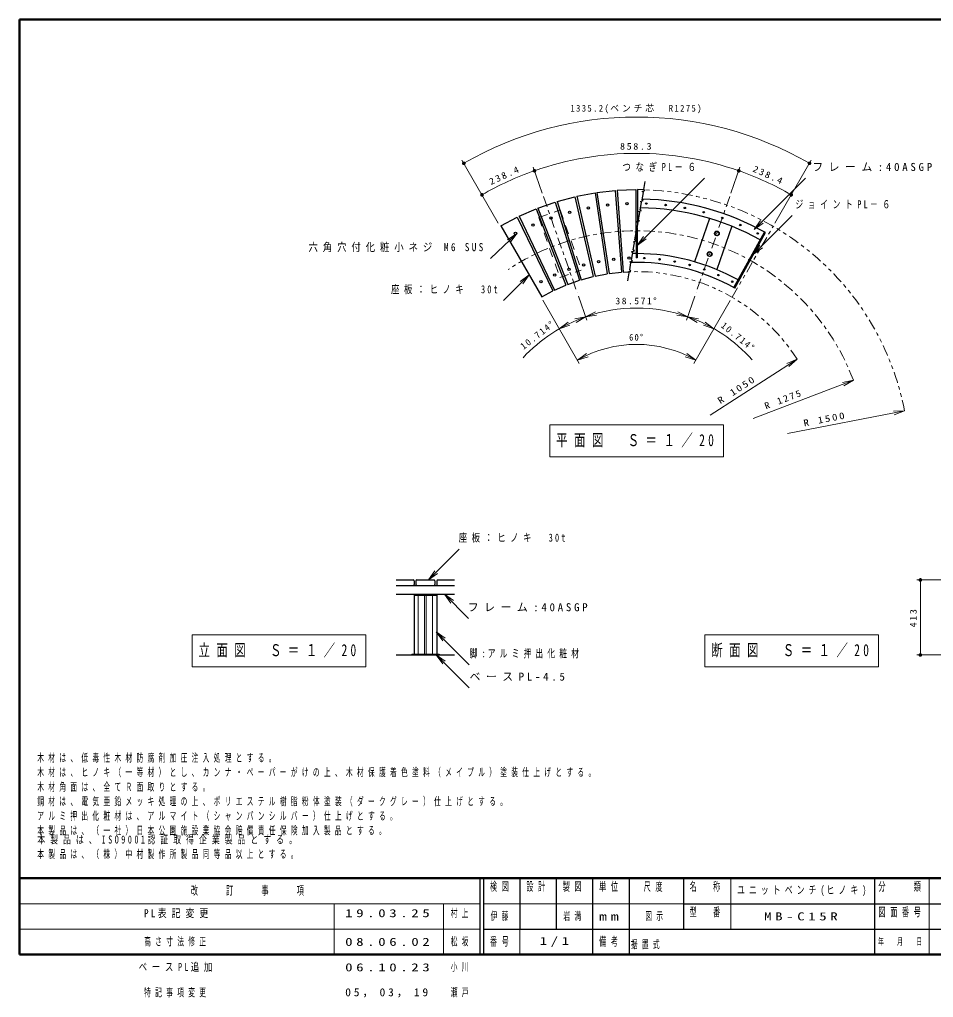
# Model space of a CAD drawing. Units: millimetres on the paper, scale 1:20. Extents: x -365 to 12, y -40 to 257.
# Drawn here: x -365 to -113.8, y -11.8 to 257 of the extents above; entities that cross this region are included whole.
import ezdxf

# ---------------------------------------------------------------- set-up
doc = ezdxf.new("R2010")
doc.units = ezdxf.units.MM
for name, pattern in [('USER1', [4.5, 2.5, -2]), ('USER2', [6, 3, -1, 1, -1]), ('USER3', [8, 3, -1, 1, -1, 1, -1])]:
    doc.linetypes.add(name, pattern=pattern)
doc.layers.add('LY_1', color=7, linetype='Continuous', lineweight=25)
doc.layers.add('LY_2', color=7, linetype='Continuous', lineweight=13)
doc.styles.add('ＭＳ ゴシック', font='')
doc.styles.get('ＭＳ ゴシック').set_extended_font_data('MS Gothic')

# ---------------------------------------------------------------- blocks, each defined once
blk = doc.blocks.new('open_arrow')
at = {"color": 0, "linetype": 'Continuous', "lineweight": -2}
blk.add_lwpolyline([(7.5, 1.25), (0, 0), (7.5, -1.25)], dxfattribs=at)
blk = doc.blocks.new('filled_dot')
at = {"color": 0, "linetype": 'Continuous', "lineweight": -2, "const_width": 1.25}
blk.add_lwpolyline([(-0.625, 0, 1), (0.625, 0, 1)], format="xyb", close=True, dxfattribs=at)

msp = doc.modelspace()

# ---------------------------------------------------------------- linework, layer by layer
at = {"layer": 'LY_1', "lineweight": 13}
for p, q in [((-233.43, 201.081), (-243.404, 218.356)), ((-157.404, 201.036), (-147.404, 218.357)), ((-221.331, 209.313), (-223.808, 216.392)), ((-169.477, 209.313), (-167, 216.392)), ((-195.254, 194.93), (-176.789, 213.395)), ((-163.131, 199.3), (-148.989, 213.442)), ((-163.293, 192.53), (-152.686, 203.136)), ((-228.372, 198.211), (-235.522, 191.32)), ((-224.896, 186.812), (-231.967, 179.741)), ((-211.423, 180.996), (-209.11, 174.389)), ((-179.385, 180.996), (-181.697, 174.389)), ((-221.172, 179.85), (-211.154, 162.498)), ((-169.654, 179.818), (-179.654, 162.498)), ((-175.228, 148.246), (-151.299, 163.697)), ((-163.395, 147.394), (-135.819, 157.883)), ((-153.943, 143.226), (-121.765, 149.442)), ((-219.304, 145.618), (-219.304, 136.818)), ((-171.504, 145.618), (-219.304, 145.618)), ((-171.504, 136.818), (-171.504, 145.618)), ((-219.304, 136.818), (-171.504, 136.818)), ((-252.619, 102.996), (-244.134, 111.482)), ((-98.175, 102.994), (-118.425, 102.994)), ((-117.425, 82.364), (-117.425, 102.994)), ((-255.467, 98.839), (-255.467, 82.589)), ((-253.717, 98.839), (-253.717, 82.589)), ((-253.217, 98.839), (-253.217, 82.589)), ((-251.467, 98.839), (-251.467, 82.589)), ((-248.248, 99.064), (-241.618, 92.433)), ((-250.467, 88.739), (-241.396, 79.667)), ((-317.606, 87.899), (-317.606, 79.099)), ((-269.806, 87.899), (-317.606, 87.899)), ((-269.806, 79.099), (-269.806, 87.899)), ((-176.692, 87.899), (-176.692, 79.099)), ((-128.892, 87.899), (-176.692, 87.899)), ((-128.892, 79.099), (-128.892, 87.899)), ((-250.467, 82.441), (-241.396, 73.37)), ((-101.683, 82.364), (-118.425, 82.364)), ((-317.606, 79.099), (-269.806, 79.099)), ((-176.692, 79.099), (-128.892, 79.099))]:
    msp.add_line(p, q, dxfattribs=at)
at = {"layer": 'LY_1'}
for p, q in [((-206.335, 209.461), (-201.267, 210.032)), ((-201.267, 210.032), (-199.585, 187.579)), ((-200.757, 210.07), (-195.66, 210.261)), ((-200.757, 210.07), (-199.074, 187.618)), ((-195.66, 210.261), (-195.66, 197.561)), ((-193.432, 210.197), (-195.148, 210.261)), ((-195.148, 210.261), (-195.148, 200.465)), ((-217.279, 207.003), (-210.642, 185.487)), ((-217.278, 207.003), (-212.352, 208.323)), ((-212.352, 208.322), (-207.342, 186.371)), ((-211.853, 208.436), (-206.842, 209.385)), ((-211.853, 208.436), (-206.843, 186.485)), ((-206.842, 209.385), (-203.486, 187.12)), ((-206.335, 209.461), (-202.98, 187.197)), ((-227.733, 202.941), (-223.059, 204.98)), ((-223.059, 204.98), (-214.833, 184.021)), ((-222.582, 205.167), (-217.768, 206.852)), ((-222.582, 205.167), (-214.356, 184.208)), ((-217.768, 206.852), (-211.131, 185.336)), ((-232.704, 200.335), (-228.195, 202.718)), ((-228.195, 202.718), (-218.425, 182.432)), ((-227.733, 202.941), (-217.964, 182.655)), ((-175.365, 202.325), (-179.523, 190.445)), ((-232.704, 200.335), (-221.446, 180.836)), ((-195.254, 199.863), (-195.254, 191.468)), ((-169.23, 200.178), (-173.387, 188.298)), ((-195.554, 198.162), (-195.554, 191.468)), ((-173.957, 198.313), (-173.579, 198.787)), ((-173.957, 198.313), (-173.736, 197.748)), ((-173.736, 197.748), (-173.136, 197.658)), ((-173.579, 198.787), (-172.98, 198.696)), ((-173.136, 197.658), (-172.758, 198.132)), ((-172.98, 198.696), (-172.758, 198.132)), ((-168.721, 183.352), (-160.27, 198.596)), ((-168.459, 183.206), (-160.008, 198.45)), ((-175.939, 192.649), (-175.561, 193.123)), ((-175.939, 192.649), (-175.718, 192.085)), ((-175.718, 192.085), (-175.118, 191.995)), ((-175.561, 193.123), (-174.962, 193.033)), ((-175.118, 191.995), (-174.74, 192.469)), ((-174.962, 193.033), (-174.74, 192.469)), ((-210.642, 185.487), (-207.342, 186.371)), ((-206.843, 186.485), (-203.486, 187.12)), ((-202.979, 187.197), (-199.585, 187.579)), ((-199.074, 187.617), (-197.402, 187.68)), ((-217.964, 182.655), (-214.833, 184.021)), ((-214.356, 184.208), (-211.131, 185.336)), ((-221.446, 180.836), (-218.425, 182.432)), ((-261.467, 102.994), (-256.842, 102.994)), ((-256.592, 102.744), (-256.592, 101.744)), ((-256.092, 102.744), (-256.092, 101.744)), ((-255.842, 102.994), (-251.092, 102.994)), ((-250.842, 102.744), (-250.842, 101.744)), ((-250.342, 102.744), (-250.342, 101.744)), ((-250.092, 102.994), (-245.467, 102.994)), ((-261.467, 101.494), (-245.467, 101.494)), ((-261.467, 99.064), (-245.467, 99.064)), ((-256.592, 99.064), (-256.592, 82.589)), ((-256.592, 98.839), (-250.342, 98.839)), ((-250.342, 99.064), (-250.342, 82.589)), ((-261.467, 82.364), (-245.467, 82.364)), ((-257.217, 82.589), (-257.217, 82.364)), ((-257.217, 82.589), (-249.717, 82.589)), ((-249.717, 82.589), (-249.717, 82.364))]:
    msp.add_line(p, q, dxfattribs=at)
at = {"layer": 'LY_1', "linetype": 'USER2', "lineweight": 13}
for p, q in [((-221.001, 208.369), (-211.753, 181.94)), ((-169.807, 208.369), (-179.055, 181.94))]:
    msp.add_line(p, q, dxfattribs=at)
at = {"layer": 'LY_1', "linetype": 'USER1', "lineweight": 13}
for p, q in [((-222.299, 202.618), (-216.4, 204.682)), ((-216.4, 204.682), (-210.62, 188.164)), ((-222.299, 202.618), (-216.519, 186.1)), ((-216.519, 186.1), (-210.62, 188.164))]:
    msp.add_line(p, q, dxfattribs=at)
at = {"layer": 'LY_1', "linetype": 'USER3', "lineweight": 13}
msp.add_line((-169.154, 180.684), (-157.904, 200.17), dxfattribs=at)
at = {"layer": 'LY_1'}
msp.add_lwpolyline([(-197.847, 185.158), (-197.451, 187.401), (-197.758, 187.658), (-197.006, 187.932), (-197.312, 188.189), (-196.965, 190.158), (-197.272, 190.415), (-196.52, 190.689), (-196.826, 190.946), (-196.479, 192.916), (-196.785, 193.173), (-196.034, 193.447), (-196.34, 193.704), (-195.993, 195.673), (-196.299, 195.93), (-195.547, 196.204), (-195.854, 196.461), (-195.507, 198.431), (-195.813, 198.688), (-195.061, 198.961), (-195.368, 199.219), (-195.02, 201.188), (-195.327, 201.445), (-194.575, 201.719), (-194.881, 201.976), (-194.534, 203.946), (-194.841, 204.203), (-194.089, 204.476), (-194.395, 204.733), (-194.048, 206.703), (-194.354, 206.96), (-193.603, 207.234), (-193.909, 207.491), (-193.562, 209.461), (-193.868, 209.718), (-193.116, 209.991), (-193.423, 210.248), (-193.027, 212.491)], dxfattribs=at)
for centre, radius in [((-213.845, 204.04), 0.325), ((-208.65, 205.226), 0.325), ((-203.381, 206.02), 0.325), ((-198.068, 206.418), 0.325), ((-192.74, 206.418), 0.2), ((-187.426, 206.02), 0.2), ((-182.158, 205.226), 0.2), ((-218.936, 202.47), 0.325), ((-176.963, 204.04), 0.2), ((-171.872, 202.47), 0.2), ((-223.896, 200.523), 0.325), ((-166.912, 200.523), 0.2), ((-228.697, 198.211), 0.325), ((-173.358, 198.222), 0.65), ((-162.111, 198.211), 0.2), ((-201.702, 191.114), 0.325), ((-197.507, 191.429), 0.325), ((-193.301, 191.429), 0.2), ((-189.106, 191.114), 0.2), ((-175.34, 192.559), 0.65), ((-213.982, 188.312), 0.325), ((-209.963, 189.551), 0.325), ((-205.862, 190.487), 0.325), ((-184.946, 190.487), 0.2), ((-180.845, 189.551), 0.2), ((-176.826, 188.312), 0.2), ((-217.898, 186.775), 0.325), ((-172.91, 186.775), 0.2), ((-221.688, 184.95), 0.325), ((-169.12, 184.95), 0.2)]:
    msp.add_circle(centre, radius, dxfattribs=at)
at = {"layer": 'LY_1', "lineweight": 13}
for radius, start, end in [(95, 60.00003, 120.00002), (85, 70.71432, 109.28575), (85, 109.28575, 120.00002), (85, 60.00003, 70.71432), (42.5, 70.71434, 109.28576), (42.5, 109.28574, 137.28577), (42.5, 41.666, 70.71429), (32.5, 59.99996, 120.00003)]:
    msp.add_arc((-195.404, 135.218), radius, start, end, dxfattribs=at)
at = {"layer": 'LY_1', "linetype": 'USER3', "lineweight": 13}
for radius, start, end in [(75, 10.93226, 88.4939), (52.5, 32.85072, 92.18132)]:
    msp.add_arc((-195.404, 135.218), radius, start, end, dxfattribs=at)
at = {"layer": 'LY_1'}
for centre, radius, start, end in [((-195.404, 135.218), 72.465, 60.76105, 88.79332), ((-195.404, 135.218), 70.035, 60.99824, 89.10097), ((-195.404, 135.218), 57.465, 90.14955, 91.11473), ((-195.404, 135.218), 56.25, 89.84718, 90.14955), ((-195.404, 135.218), 57.465, 60.99825, 89.85041), ((-195.404, 135.218), 55.035, 60.68593, 91.61217), ((-256.842, 102.744), 0.25, 0, 89.99998), ((-255.842, 102.744), 0.25, 89.99998, 179.99996), ((-251.092, 102.744), 0.25, 0, 89.99998), ((-250.092, 102.744), 0.25, 89.99998, 179.99996), ((-256.842, 101.744), 0.25, 270.00002, 0), ((-255.842, 101.744), 0.25, 179.99998, 270.00003), ((-251.092, 101.744), 0.25, 270.00002, 0), ((-250.092, 101.744), 0.25, 179.99998, 270.00003)]:
    msp.add_arc(centre, radius, start, end, dxfattribs=at)
at = {"layer": 'LY_1', "linetype": 'USER2', "lineweight": 13}
msp.add_arc((-195.404, 135.218), 63.75, 20.82613, 123.61763, dxfattribs=at)
at = {"layer": 'LY_2', "lineweight": 50}
for p, q in [((0, 257), (-365, 257)), ((-365, 257), (-365, 0)), ((-365, 21), (0, 21)), ((-365, 0), (0, 0))]:
    msp.add_line(p, q, dxfattribs=at)
at = {"layer": 'LY_2', "color": 211, "lineweight": 25}
for p, q in [((-238.5, 21), (-238.5, 0)), ((-237.5, 21), (-237.5, 0)), ((-227.5, 21), (-227.5, 7)), ((-217.5, 21), (-217.5, 7)), ((-207.5, 21), (-207.5, 0)), ((-197.5, 21), (-197.5, 7)), ((-182.5, 21), (-182.5, 7)), ((-130, 21), (-130, 0)), ((-182.5, 14), (-70, 14)), ((-237.5, 7), (0, 7))]:
    msp.add_line(p, q, dxfattribs=at)
at = {"layer": 'LY_2'}
for p, q in [((-169.5, 21), (-169.5, 7)), ((-115, 21), (-115, 0)), ((-365, 14), (-238.5, 14)), ((-278.5, 14), (-278.5, 0)), ((-248.5, 14), (-248.5, 0)), ((-237.5, 14), (-182.5, 14)), ((-365, 7), (-238.5, 7)), ((-227.5, 7), (-227.5, 0))]:
    msp.add_line(p, q, dxfattribs=at)
at = {"layer": 'LY_2', "lineweight": 25}
msp.add_line((-197.5, 7), (-197.5, 0), dxfattribs=at)

# ---------------------------------------------------------------- block references
at = {"layer": 'LY_1', "lineweight": 13, "xscale": 0.4, "yscale": 0.4}
for name, p, rotation in [('filled_dot', (-242.904, 217.49), 29.1), ('filled_dot', (-147.904, 217.49), 150.9), ('filled_dot', (-223.478, 215.448), 200.3), ('filled_dot', (-223.478, 215.448), 18.3), ('filled_dot', (-167.33, 215.448), 339.7), ('filled_dot', (-167.33, 215.448), 161.7), ('filled_dot', (-237.904, 208.83), 29), ('filled_dot', (-152.904, 208.83), 151), ('open_arrow', (-163.131, 199.3), 45), ('open_arrow', (-228.372, 198.211), 223.9), ('open_arrow', (-195.254, 194.93), 45), ('open_arrow', (-163.293, 192.53), 45), ('open_arrow', (-224.896, 186.812), 225), ('open_arrow', (-209.441, 175.333), 201.3), ('open_arrow', (-209.441, 175.333), 17.3), ('open_arrow', (-181.367, 175.333), 162.7), ('open_arrow', (-181.367, 175.333), 338.7), ('open_arrow', (-216.654, 172.024), 28), ('open_arrow', (-174.154, 172.024), 152), ('open_arrow', (-211.654, 163.364), 27.4), ('open_arrow', (-179.154, 163.364), 152.6), ('open_arrow', (-151.299, 163.697), 212.9), ('open_arrow', (-135.819, 157.883), 200.8), ('open_arrow', (-121.765, 149.442), 190.9), ('open_arrow', (-252.619, 102.996), 45), ('filled_dot', (-117.425, 102.994), 270), ('open_arrow', (-248.248, 99.064), 315), ('open_arrow', (-250.467, 88.739), 315), ('open_arrow', (-250.467, 82.441), 315), ('filled_dot', (-117.425, 82.364), 90)]:
    msp.add_blockref(name, p, dxfattribs=dict(at, rotation=rotation))

# ---------------------------------------------------------------- texts
at = {"layer": 'LY_1', "style": 'ＭＳ ゴシック'}
for s, insert, char_height, attachment_point in [('\\T1.32;\\W0.95;1335.2(ベンチ芯\u3000R1275)', (-195.404, 231.218), 1.833, 8), ('\\T1.33;\\W1.1;858.3', (-195.404, 221.218), 1.833, 8), ('\\T1.56;\\W0.75;つなぎPL－６', (-199.304, 216.395), 2.199, 4), ('\\T1.5;フレーム:40ASGP', (-147.132, 216.442), 2.199, 4), ('\\T1.58;\\W0.7;ジョイントPL－６', (-151.776, 206.136), 2.199, 4), ('\\T1.5;\\W0.85;六角穴付化粧小ネジ\\~M6\\~SUS', (-285.588, 194.32), 2.199, 4), ('\\T1.53;\\W0.75;座板：ヒノキ\u300030t', (-262.892, 182.741), 2.199, 4), ('\\T1.32;\\W1.05;38.571°', (-195.404, 178.718), 1.833, 8), ('\\T1.33;\\W0.9;60°', (-195.404, 168.718), 1.833, 8), ('\\T1.56;\\W0.7;平面図\u3000Ｓ＝１／20', (-195.404, 141.218), 3.299, 5), ('\\T1.53;\\W0.75;座板：ヒノキ\u300030t', (-244.288, 114.482), 2.199, 4), ('\\T1.5;フレーム:40ASGP', (-241.824, 95.433), 2.199, 4), ('\\T1.56;\\W0.7;立面図\u3000Ｓ＝１／20', (-293.706, 83.499), 3.299, 5), ('\\T1.52;\\W0.7;脚:アルミ押出化粧材', (-241.272, 82.667), 2.199, 4), ('\\T1.56;\\W0.7;断面図\u3000Ｓ＝１／20', (-152.792, 83.499), 3.299, 5), ('\\T1.5;ベースPL-4.5', (-241.326, 76.37), 2.199, 4), ('\\T1.64;\\W0.6;木材は、低毒性木材防腐剤加圧注入処理とする。', (-360.12, 52.747), 2.199, 7), ('\\T1.64;\\W0.6;木材は、ヒノキ（一等材）とし、カンナ・ペーパーがけの上、木材保護着色塗料（メイプル）塗装仕上げとする。', (-360.12, 48.747), 2.199, 7), ('\\T1.64;\\W0.6;木材角面は、全てＲ面取りとする。', (-360.12, 44.747), 2.199, 7), ('\\T1.64;\\W0.6;鋼材は、電気亜鉛メッキ処理の上、ポリエステル樹脂粉体塗装（ダークグレー）仕上げとする。', (-360.12, 40.747), 2.199, 7), ('\\T1.64;\\W0.6;アルミ押出化粧材は、アルマイト（シャンパンシルバー）仕上げとする。', (-360.12, 36.747), 2.199, 7), ('\\T1.64;\\W0.6;本製品は、（一社）日本公園施設業協会賠償責任保険加入製品とする。', (-360.12, 32.747), 2.199, 7), ('\\T1.64;\\W0.7;本製品は、ISO9001認証取得企業製品とする。', (-360.12, 32.747), 2.199, 1), ('\\T1.64;\\W0.6;本製品は、（株）中村製作所製品同等品以上とする。', (-360.12, 28.747), 2.199, 1), ('\\T1.52;\\W0.7;ユニットベンチ(ヒノキ)', (-149.75, 17.5), 2.199, 5), ('\\T1.55;\\W0.8;PL表記変更', (-330.75, 12.5), 2.199, 1), ('\\T1.5;\\W1.35;19.03.25', (-275.5, 12.5), 2.199, 1), ('\\T1.64;\\W0.6;村上', (-246.5, 12.5), 2.199, 1), ('\\T1.64;\\W0.6;伊藤', (-232.5, 10.5), 2.199, 5), ('\\T1.64;\\W0.6;岩満', (-212.5, 10.5), 2.199, 5), ('\\T1.64;\\W0.6;図示', (-190, 10.5), 2.199, 5), ('\\T1.5;\\W1.35;MB-C15R', (-149.75, 10.5), 2.199, 5), ('\\T1.64;\\W0.6;高さ寸法修正', (-330.75, 3.5), 2.199, 4), ('\\T1.5;\\W1.35;08.06.02', (-275.5, 3.5), 2.199, 4), ('\\T1.64;\\W0.6;松坂', (-246.5, 3.5), 2.199, 4), ('\\T1.5;\\W1.35;1/1', (-217.5, 3.5), 2.199, 5), ('\\T1.64;\\W0.6;据置式', (-197, 1.5), 2.199, 7), ('\\T1.56;\\W0.75;ベースPL追加', (-332.25, -3.5), 2.199, 4), ('\\T1.5;\\W1.35;06.10.23', (-275.5, -3.5), 2.199, 4), ('\\T1.64;\\W0.6;小川', (-246.5, -3.5), 2.199, 4), ('\\T1.64;\\W0.6;特記事項変更', (-330.75, -10.5), 2.199, 4), ('\\T1.5;\\W1.05;05，03，19', (-275.5, -10.5), 2.199, 4), ('\\T1.64;\\W0.6;瀬戸', (-246.5, -10.5), 2.199, 4)]:
    msp.add_mtext(s, dxfattribs=dict(at, insert=insert, char_height=char_height, attachment_point=attachment_point))
at = {"layer": 'LY_1', "char_height": 1.833, "attachment_point": 8, "style": 'ＭＳ ゴシック'}
for s, insert, rotation in [('\\T1.33;\\W1.1;238.4', (-231.263, 213.385), 24.643), ('\\T1.33;\\W1.1;238.4', (-159.545, 213.386), 335.357), ('\\T1.32;10.714°', (-222.081, 169.577), 37.827), ('\\T1.32;10.714°', (-168.102, 169.084), 321.125), ('\\T1.33;\\W1.2;R\\~1050', (-167.369, 154.511), 32.851), ('\\T1.33;\\W1.1;R\\~1275', (-154.716, 151.765), 20.826), ('\\T1.33;\\W1.2;R\\~1500', (-143.483, 146.265), 10.932), ('\\T1.33;\\W1.1;413', (-118.425, 92.679), 90)]:
    msp.add_mtext(s, dxfattribs=dict(at, insert=insert, rotation=rotation))
at = {"layer": 'LY_2', "color": 4, "style": 'ＭＳ ゴシック'}
for s, insert, char_height, attachment_point in [('\\T1.64;\\W0.6;改\u3000\u3000訂\u3000\u3000事\u3000\u3000項', (-301.75, 17.5), 2.346, 5), ('\\T1.64;\\W0.6;検図', (-232.5, 19.9), 2.346, 2), ('\\T1.64;\\W0.6;設計', (-222.5, 19.9), 2.346, 2), ('\\T1.64;\\W0.6;製図', (-212.5, 19.9), 2.346, 2), ('\\T1.64;\\W0.6;単位', (-202.5, 19.9), 2.346, 2), ('\\T1.64;\\W0.6;尺度', (-190.25, 19.9), 2.346, 2), ('\\T1.64;\\W0.6;名\u3000称', (-176, 19.9), 2.346, 2), ('\\T1.64;\\W0.6;分\u3000\u3000類', (-122.5, 19.9), 2.346, 2), ('\\T1.5;\\W1.35;mm', (-202.5, 10.5), 2.346, 5), ('\\T1.64;\\W0.6;型\u3000番', (-176, 12.9), 2.346, 2), ('\\T1.64;\\W0.6;図面番号', (-122.5, 12.9), 2.346, 2), ('\\T1.64;\\W0.6;番号', (-232.5, 3.5), 2.346, 5), ('\\T1.64;\\W0.6;備考', (-202.5, 3.5), 2.346, 5), ('\\T1.64;\\W0.6;年\u3000月\u3000日', (-122.5, 3.5), 1.906, 5)]:
    msp.add_mtext(s, dxfattribs=dict(at, insert=insert, char_height=char_height, attachment_point=attachment_point))

doc.saveas('drawing.dxf')
